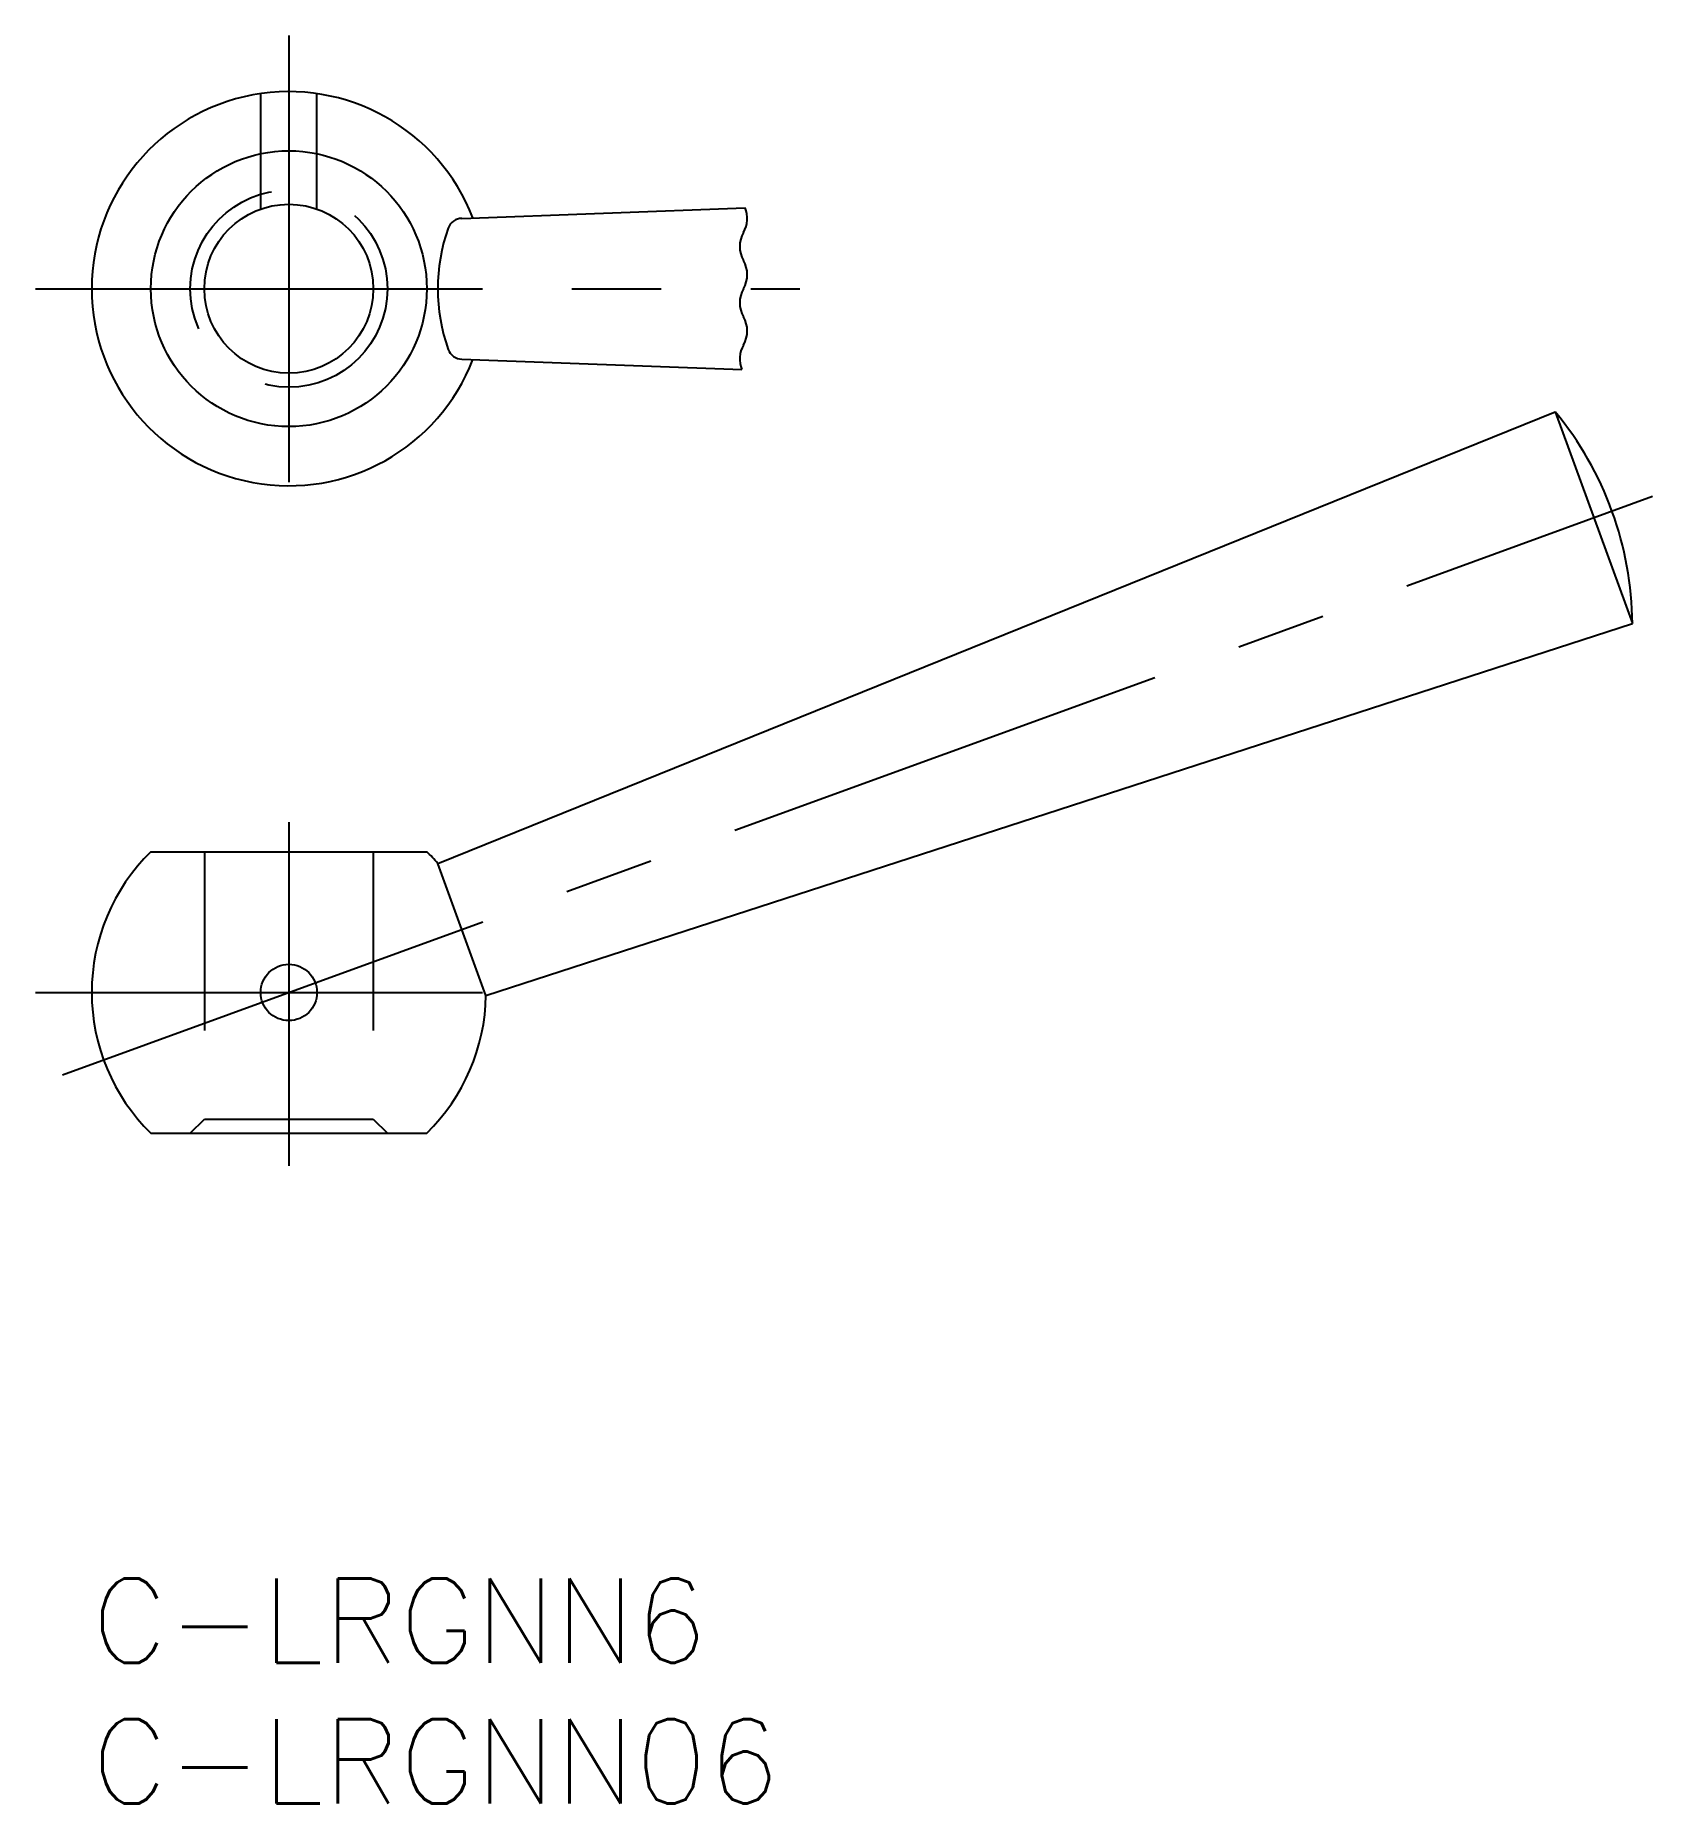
# Model space of a CAD drawing. Extents: x -2 to 55.4, y -8 to 54.8.
import ezdxf

# ---------------------------------------------------------------- set-up
doc = ezdxf.new("R2010")
doc.units = 0
doc.header["$LTSCALE"] = 0.5
doc.linetypes.add('CENTER', pattern=[50.8, 31.75, -6.35, 6.35, -6.35])
doc.linetypes.add('DASHED', pattern=[19.05, 12.7, -6.35])
doc.layers.get('0').update_dxf_attribs({"linetype": 'CONTINUOUS'})
doc.layers.add('CENTER', color=1, linetype='CENTER')
doc.styles.get("Standard").update_dxf_attribs({"font": 'txt.shx', "height": 3, "bigfont": 'bigfont.shx'})

# ---------------------------------------------------------------- blocks, each defined once
blk = doc.blocks.new('*U13')
at = {"color": 7, "linetype": 'CONTINUOUS'}
blk.add_text('C-LRGNN6', height=3, dxfattribs=at).set_placement((0, -3))
blk = doc.blocks.new('*U14')
at = {"color": 7, "linetype": 'CONTINUOUS'}
blk.add_text('C-LRGNN06', height=3, dxfattribs=at).set_placement((0, -8))

msp = doc.modelspace()

# ---------------------------------------------------------------- linework, layer by layer
at = {"color": 3, "linetype": 'DASHED'}
for p, q in [((6, 48.645), (6, 52.745)), ((8, 48.645), (8, 52.745)), ((4, 25.817), (4, 16.317)), ((10, 25.817), (10, 16.317)), ((3.5, 15.817), (4, 16.317)), ((4, 16.317), (10, 16.317)), ((10, 16.317), (10.5, 15.817))]:
    msp.add_line(p, q, dxfattribs=at)
at = {"color": 7, "linetype": 'CONTINUOUS'}
for p, q in [((13.144, 48.317), (23.205, 48.692)), ((13.144, 43.317), (23.082, 42.946)), ((12.289, 25.402), (51.972, 41.442)), ((51.972, 41.442), (54.708, 33.924)), ((13.999, 20.704), (54.708, 33.924)), ((2.101, 25.817), (11.899, 25.817)), ((13.999, 20.704), (12.289, 25.402)), ((2.101, 15.817), (11.899, 15.817))]:
    msp.add_line(p, q, dxfattribs=at)
for radius in [4.899, 3]:
    msp.add_circle((7, 45.817), radius, dxfattribs=at)
at = {"color": 3, "linetype": 'DASHED'}
for centre, radius in [((7, 45.817), 3.5), ((7, 20.817), 1)]:
    msp.add_circle(centre, radius, dxfattribs=at)
at = {"color": 7, "linetype": 'CONTINUOUS'}
for centre, radius, start, end in [((7, 45.817), 7, 21.05186, 338.94814), ((18.789, 45.817), 6.5, 160.64551, 199.35449), ((13.144, 47.799), 0.517, 90, 160.64551), ((13.144, 43.834), 0.517, 199.35449, 270), ((42.708, 33.814), 12, 0.52878, 39.47122), ((7, 20.817), 7, 134.41531, 225.58469), ((7, 20.817), 7, 40.92483, 45.58469), ((7, 20.817), 7, 314.41531, 359.07517)]:
    msp.add_arc(centre, radius, start, end, dxfattribs=at)
at = {"color": 3, "linetype": 'CONTINUOUS'}
for centre, start, end in [((22.278, 48.317), 330, 22.05204), ((24.011, 47.317), 150.00001, 209.99997), ((22.278, 46.317), 330, 30), ((24.011, 45.317), 150.00004, 209.99996), ((22.278, 44.317), 330, 30), ((24.011, 43.317), 150.00001, 201.76738)]:
    msp.add_arc(centre, 1, start, end, dxfattribs=at)
at = {"layer": 'CENTER', "color": 1, "linetype": 'CENTER'}
for p, q in [((7, 54.817), (7, 36.817)), ((-2, 45.817), (25.145, 45.817)), ((-1.034, 17.893), (55.427, 38.443)), ((7, 26.867), (7, 14.652)), ((-2, 20.817), (16.347, 20.817))]:
    msp.add_line(p, q, dxfattribs=at)

# ---------------------------------------------------------------- block references
at = {"color": 7, "linetype": 'CONTINUOUS'}
for name in ['*U13', '*U14']:
    msp.add_blockref(name, (0, 0), dxfattribs=at)

doc.saveas('drawing.dxf')
